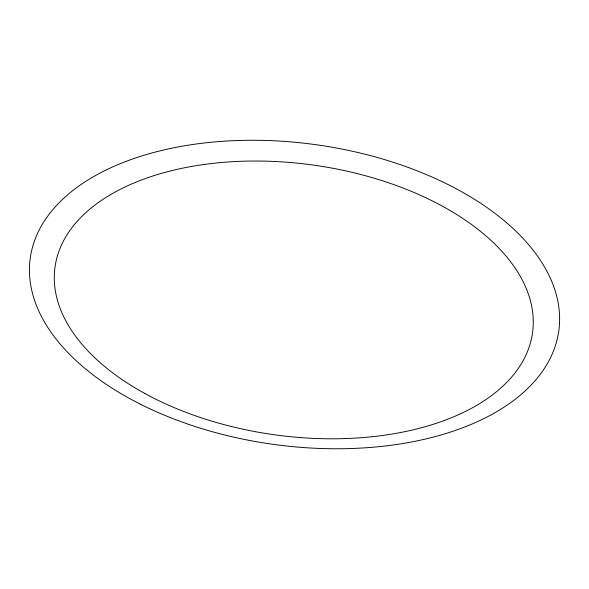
<?xml version="1.0" encoding="UTF-8"?>
<svg xmlns="http://www.w3.org/2000/svg" width="589" height="589" viewBox="0 0 589 589"><rect width="100%" height="100%" fill="white"/><g stroke="black" fill="none" stroke-linecap="round" stroke-linejoin="round"><path stroke-width="0.88" d="M140.668 404.326A266.765 151.336 7.8 0 0 558.409 333.418A266.765 151.336 7.8 0 0 184.482 145.807A266.765 151.336 7.8 0 0 140.668 404.326M144.673 393.386A241.019 136.243 7.8 0 0 530.645 342.135A241.019 136.243 7.8 0 0 206.025 164.213A241.019 136.243 7.8 0 0 144.673 393.386"/></g></svg>
